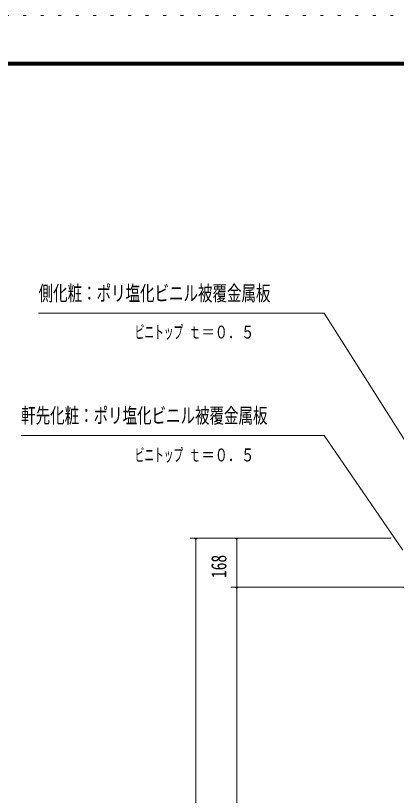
# Model space of a CAD drawing. Units: millimetres, scale not verified. Extents: x -30294 to 30299, y -14700 to 14700.
# Drawn here: x 8577 to 13152, y 5329 to 14700 of the extents above; entities that cross this region are included whole.
import ezdxf
from ezdxf.enums import TextEntityAlignment as Align

# ---------------------------------------------------------------- set-up
doc = ezdxf.new("R2010")
doc.units = ezdxf.units.MM
doc.header["$LTSCALE"] = 70
doc.linetypes.add('USER4', pattern=[3, 0.5, -2.5])
for name, color, linetype, lineweight in [('0-A_2-5DIM', 3, 'Continuous', 18), ('0-C_F-F', 5, 'Continuous', 18), ('0-D_F-E_J_ADD', 5, 'USER4', 18)]:
    doc.layers.add(name, color=color, linetype=linetype, lineweight=lineweight)
doc.styles.add('ＭＳ ゴシック', font='')
doc.styles.get('ＭＳ ゴシック').set_extended_font_data('MS Gothic')

msp = doc.modelspace()

# ---------------------------------------------------------------- linework, layer by layer
at = {"layer": '0-A_2-5DIM'}
for p, q in [((13089.01, 8420.91), (10674.04, 8420.91)), ((10758.04, 8420.91), (10730.04, 8420.91)), ((10744.04, 8420.91), (10744.04, -1330.09)), ((11248.04, 8420.91), (11220.04, 8420.91)), ((11234.04, -742.09), (11234.04, 8420.91)), ((11164.04, 7832.9), (13519.53, 7832.9)), ((11248.04, 7832.9), (11220.04, 7832.9))]:
    msp.add_line(p, q, dxfattribs=at)
for points in [[(14148.87, 8180.46), (12284.06, 11122.9), (8854.07, 11122.9)], [(8644.06, 9652.9), (12284.06, 9652.9), (13230.51, 8274.56)]]:
    msp.add_lwpolyline(points, dxfattribs=at)
for centre in [(10744.04, 8420.91), (11234.04, 8420.91), (11234.04, 7832.9)]:
    msp.add_arc(centre, 14, 180, 0, dxfattribs=at)
at = {"layer": '0-C_F-F'}
for points in [[(29599.18, -14000), (-10580.82, -14000), (-10580.82, 14140), (29599.18, 14140)], [(29595.67, -13996.5), (-10577.32, -13996.5), (-10577.32, 14136.5), (29595.67, 14136.5)], [(29592.17, -13993), (29592.17, 14133), (-10573.82, 14133), (-10573.82, -13993)], [(29588.67, -13989.5), (-10570.32, -13989.5), (-10570.32, 14129.5), (29588.67, 14129.5)], [(29585.18, -13986), (29585.18, 14126), (-10566.82, 14126), (-10566.82, -13986)], [(29581.68, -13982.5), (-10563.32, -13982.5), (-10563.32, 14122.5), (29581.68, 14122.5)], [(29578.17, -13979), (29578.17, 14119), (-10559.82, 14119), (-10559.82, -13979)], [(29574.68, -13975.5), (-10556.32, -13975.5), (-10556.32, 14115.5), (29574.68, 14115.5)], [(29571.17, -13972), (-10552.82, -13972), (-10552.82, 14112), (29571.17, 14112)], [(29567.68, -13968.5), (-10549.32, -13968.5), (-10549.32, 14108.5), (29567.68, 14108.5)], [(29564.17, -13965), (29564.17, 14105), (-10545.82, 14105), (-10545.82, -13965)]]:
    msp.add_lwpolyline(points, close=True, dxfattribs=at)
at = {"layer": '0-D_F-E_J_ADD'}
msp.add_lwpolyline([(30299.18, -14700), (-11280.82, -14700), (-11280.82, 14700), (30299.18, 14700)], close=True, dxfattribs=at)

# ---------------------------------------------------------------- texts
at = {"layer": '0-A_2-5DIM', "color": 7, "style": 'ＭＳ ゴシック'}
for s, height, width, p in [('側化粧：ポリ塩化ビニル被覆金属板', 182.3, 0.7, (8854.06, 11217.77)), ('ビニトップ ', 155, 0.55, (10009.07, 10772.9)), ('ｔ＝０．５', 155, 0.75, (10652.05, 10772.9)), ('軒先化粧：ポリ塩化ビニル被覆金属板', 182.3, 0.7, (8644.06, 9747.77)), ('ビニトップ ', 155, 0.55, (10009.06, 9295.9)), ('ｔ＝０．５', 155, 0.75, (10652.05, 9295.9))]:
    msp.add_text(s, height=height, dxfattribs=dict(at, width=width)).set_placement(p, align=Align.BOTTOM_LEFT)
at = {"layer": '0-A_2-5DIM', "color": 7, "style": 'ＭＳ ゴシック', "width": 0.75}
msp.add_text('168', height=182.3, rotation=90, dxfattribs=at).set_placement((11164.04, 7940.9), align=Align.BOTTOM_LEFT)

doc.saveas('drawing.dxf')
